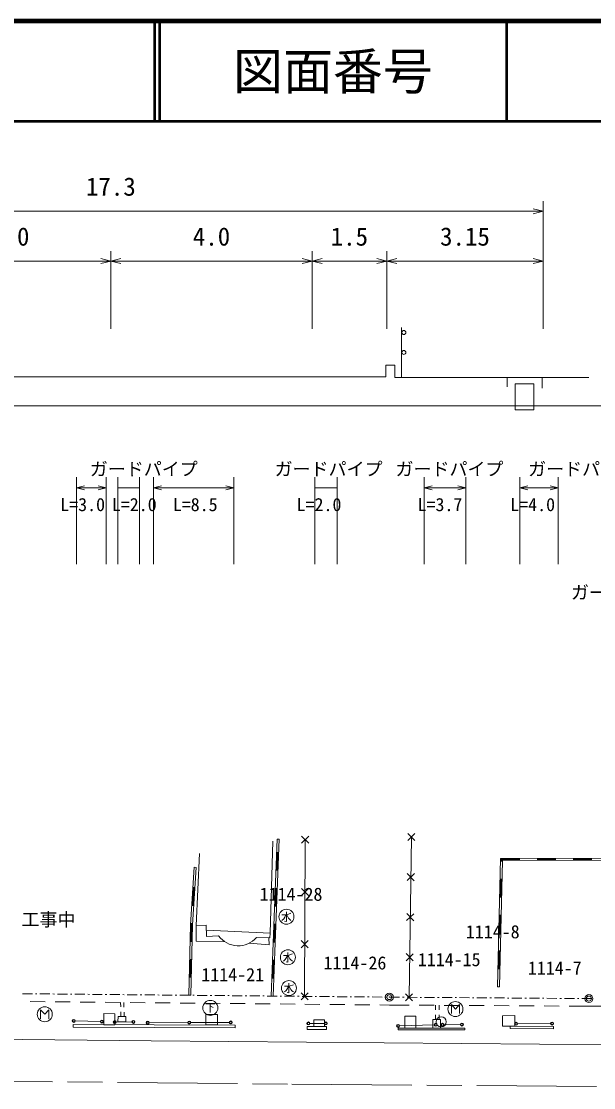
# Model space of a CAD drawing. Units: millimetres, scale not verified. Extents: x 40000 to 680000, y 20000 to 380000.
# Drawn here: x 495432 to 552716, y 273241 to 380000 of the extents above; entities that cross this region are included whole.
import ezdxf
from ezdxf.enums import TextEntityAlignment as Align

# ---------------------------------------------------------------- set-up
doc = ezdxf.new("R2010")
doc.units = ezdxf.units.MM
doc.header["$LTSCALE"] = 1000
doc.header["$PDMODE"] = 32
doc.header["$PDSIZE"] = 500
doc.linetypes.add('CHAIN', pattern=[18.5, 12, -1.5, 3.5, -1.5])
for name, color, linetype, lineweight in [('M-BGD', 7, 'Continuous', 13), ('M-BGD-EXST', 7, 'Continuous', 13), ('M-BMK', 2, 'CHAIN', 13), ('M-BMK-OTRS', 5, 'Continuous', 13), ('M-BMK-ROW', 30, 'Continuous', 13), ('M-STR-HTXT', 7, 'Continuous', 13), ('M-TTL', 2, 'Continuous', 140), ('M-TTL-LINE', 7, 'Continuous', 50)]:
    doc.layers.add(name, color=color, linetype=linetype, lineweight=lineweight)
doc.layers.add('M-BMK-HTXT', color=7, linetype='Continuous')
doc.layers.add('M-TTL-TXT', color=7, linetype='Continuous')
doc.styles.add('ＭＳ ゴシック', font='')
doc.styles.get('ＭＳ ゴシック').set_extended_font_data('MS Gothic')

msp = doc.modelspace()

# ---------------------------------------------------------------- linework, layer by layer
at = {"layer": 'M-BGD'}
for p, q in [((547673, 349211), (547673, 361991)), ((461112, 360991), (547673, 360991)), ((547673, 360991), (546673, 361241)), ((547673, 360991), (546673, 360741)), ((504397, 349211), (504397, 356991)), ((524529, 349211), (524529, 356991)), ((532001, 349211), (532001, 356991)), ((484352, 355991), (504397, 355991)), ((504397, 355991), (503397, 356241)), ((504397, 355991), (503397, 355741)), ((504397, 355991), (505397, 356241)), ((504397, 355991), (524529, 355991)), ((504397, 355991), (505397, 355741)), ((524529, 355991), (523529, 356241)), ((524529, 355991), (523529, 355741)), ((524529, 355991), (525529, 356241)), ((524529, 355991), (532001, 355991)), ((524529, 355991), (525529, 355741)), ((532001, 355991), (531001, 356241)), ((532001, 355991), (531001, 355741)), ((532001, 355991), (533001, 356241)), ((532001, 355991), (547673, 355991)), ((532001, 355991), (533001, 355741)), ((547673, 355991), (546673, 356241)), ((547673, 355991), (546673, 355741)), ((533466, 344346), (533466, 349346)), ((544055, 344346), (544055, 343412)), ((547572, 344346), (547572, 343280)), ((520325, 288694), (520593, 297928)), ((520649, 287753), (521049, 298112)), ((520849, 287744), (521248, 298105)), ((521049, 298112), (521248, 298105)), ((523484, 297709), (524194, 298413)), ((523487, 298416), (524191, 297706)), ((523780, 282383), (523839, 298061)), ((534829, 298681), (534112, 297984)), ((534819, 297974), (534122, 298691)), ((534470, 298333), (534235, 282289)), ((520969, 295002), (521038, 296801)), ((521198, 296795), (520998, 296803)), ((521009, 295001), (521078, 296799)), ((521048, 294999), (521118, 296798)), ((521088, 294998), (521158, 296796)), ((543105, 283330), (543380, 296200)), ((543305, 283326), (543576, 296000)), ((543375, 295927), (543574, 295923)), ((543380, 296200), (553844, 296205)), ((543415, 295926), (543420, 296160)), ((545299, 296161), (543420, 296160)), ((543459, 296120), (543455, 295925)), ((543459, 296120), (545299, 296121)), ((543495, 295924), (543498, 296080)), ((545299, 296081), (543498, 296080)), ((543537, 296040), (543535, 295924)), ((543537, 296040), (545299, 296041)), ((543576, 296000), (553660, 296005)), ((545299, 296201), (545299, 296001)), ((547099, 296202), (547099, 296002)), ((547099, 296162), (548899, 296163)), ((547099, 296122), (548899, 296123)), ((547099, 296082), (548899, 296083)), ((547099, 296042), (548899, 296043)), ((548899, 296003), (548899, 296203)), ((550699, 296204), (550699, 296004)), ((550699, 296164), (552499, 296165)), ((550699, 296124), (552499, 296125)), ((550699, 296084), (552499, 296085)), ((550699, 296044), (552499, 296045)), ((552499, 296005), (552499, 296205)), ((512380, 289555), (512735, 295306)), ((512579, 289546), (512935, 295294)), ((512735, 295306), (512935, 295294)), ((520929, 295004), (521128, 294996)), ((534770, 294670), (534053, 293973)), ((534760, 293963), (534063, 294680)), ((543536, 294123), (543336, 294127)), ((543337, 292327), (543376, 294127)), ((543377, 292326), (543416, 294126)), ((543417, 292325), (543456, 294125)), ((543457, 292324), (543496, 294124)), ((512539, 291490), (512651, 293287)), ((512579, 291488), (512690, 293285)), ((512810, 293277), (512611, 293289)), ((512619, 291486), (512730, 293282)), ((512659, 291483), (512770, 293280)), ((520830, 291405), (520899, 293204)), ((521059, 293198), (520859, 293205)), ((520870, 291403), (520939, 293202)), ((520910, 291402), (520979, 293201)), ((520950, 291400), (521019, 293199)), ((523465, 292483), (524174, 293187)), ((523467, 293190), (524172, 292480)), ((512500, 291493), (512699, 291481)), ((543297, 292328), (543497, 292324)), ((520790, 291407), (520990, 291399)), ((534711, 290659), (533994, 289962)), ((534701, 289952), (534004, 290669)), ((543459, 290524), (543259, 290528)), ((543260, 288728), (543299, 290527)), ((543300, 288727), (543339, 290527)), ((543340, 288726), (543379, 290526)), ((543380, 288725), (543419, 290525)), ((512204, 282491), (512380, 289555)), ((512378, 287889), (512420, 289553)), ((512388, 289696), (512588, 289684)), ((512403, 282486), (512579, 289546)), ((512460, 289551), (512418, 287888)), ((512428, 289694), (512420, 289553)), ((512458, 287887), (512500, 289550)), ((512460, 289551), (512468, 289691)), ((512540, 289548), (512498, 287886)), ((512508, 289689), (512500, 289550)), ((512540, 289548), (512548, 289686)), ((520691, 287808), (520760, 289606)), ((520920, 289600), (520720, 289608)), ((520731, 287806), (520800, 289605)), ((520771, 287805), (520840, 289603)), ((520811, 287803), (520880, 289602)), ((543220, 288729), (543420, 288724)), ((512338, 287890), (512538, 287885)), ((520422, 282414), (520649, 287753)), ((520622, 282406), (520849, 287744)), ((520651, 287809), (520851, 287802)), ((523445, 287256), (524155, 287961)), ((523448, 287964), (524152, 287254)), ((534652, 286648), (533935, 285951)), ((534642, 285941), (533945, 286658)), ((543382, 286925), (543182, 286929)), ((543183, 285129), (543222, 286928)), ((543223, 285128), (543262, 286927)), ((543263, 285127), (543302, 286926)), ((543303, 285126), (543342, 286926)), ((512288, 284290), (512333, 286089)), ((512493, 286085), (512293, 286090)), ((512328, 284289), (512373, 286088)), ((512368, 284288), (512413, 286087)), ((512408, 284287), (512453, 286086)), ((520538, 284211), (520615, 286009)), ((520775, 286002), (520575, 286011)), ((520578, 284209), (520655, 286007)), ((520618, 284207), (520695, 286006)), ((520658, 284206), (520735, 286004)), ((543143, 285129), (543343, 285125)), ((512248, 284291), (512448, 284286)), ((520498, 284212), (520698, 284204)), ((543105, 283330), (543305, 283326)), ((496325, 281858), (497825, 281844)), ((512204, 282491), (512403, 282486)), ((520422, 282414), (520622, 282406)), ((523425, 282030), (524135, 282735)), ((523428, 282737), (524133, 282028)), ((534593, 282637), (533876, 281940)), ((534583, 281930), (533886, 282647)), ((498825, 281834), (500325, 281820)), ((501324, 281810), (502824, 281796)), ((503824, 281786), (505324, 281772)), ((505373, 281772), (505378, 281320)), ((505382, 280820), (505387, 280368)), ((505699, 281769), (505705, 281317)), ((505713, 280817), (505719, 280365)), ((506324, 281763), (507824, 281748)), ((508824, 281739), (510324, 281725)), ((511324, 281715), (512824, 281701)), ((513824, 281691), (515324, 281677)), ((516324, 281667), (517824, 281653)), ((518824, 281644), (520324, 281629)), ((521324, 281620), (522824, 281605)), ((523823, 281596), (525323, 281582)), ((526323, 281572), (527823, 281558)), ((528823, 281548), (530323, 281534)), ((531323, 281524), (532271, 281515)), ((532271, 281515), (534266, 281503)), ((535266, 281498), (536766, 281489)), ((536881, 281488), (536883, 281025)), ((537241, 281486), (537243, 281024)), ((537766, 281483), (539266, 281474)), ((540266, 281468), (541766, 281459)), ((542766, 281453), (544266, 281444)), ((545266, 281438), (546766, 281429)), ((547766, 281423), (549266, 281415)), ((550266, 281409), (552262, 281397)), ((552262, 281397), (554087, 281389)), ((500824, 279921), (503339, 279856)), ((504937, 279802), (506503, 279825)), ((508231, 279746), (512088, 279756)), ((512388, 279757), (516246, 279768)), ((536886, 280525), (536888, 280063)), ((537246, 280524), (537248, 280063)), ((524312, 279676), (525750, 279682)), ((533293, 279436), (536759, 279543)), ((537747, 279535), (539381, 279555)), ((545104, 279642), (548404, 279664))]:
    msp.add_line(p, q, dxfattribs=at)
for points in [[(456639, 344505), (476127, 344505), (476127, 345734), (477051, 345734), (477051, 344415), (531922, 344415), (531922, 345564), (532801, 345564), (532801, 344346), (552227, 344346)], [(513264, 296677), (512932, 289473), (513947, 289501), (513952, 288379), (515182, 288428)], [(512932, 289473), (512924, 287922), (515834, 287827)], [(518978, 288272), (520320, 288256), (520325, 288694), (513950, 288994)], [(518228, 287701), (520223, 287543), (520192, 288257)]]:
    msp.add_lwpolyline(points, dxfattribs=at)
for points in [[(544851, 343709), (546727, 343709), (546727, 341099), (544851, 341099)], [(503680, 279548), (504786, 279545), (504790, 280648), (503683, 280651)], [(505103, 279851), (505899, 279845), (505904, 280364), (505108, 280371)], [(513884, 279519), (515052, 279516), (515055, 280554), (513887, 280557)], [(524711, 279366), (525780, 279366), (525780, 280041), (524711, 280041)], [(533831, 279183), (534932, 279183), (534932, 280416), (533831, 280416)], [(536621, 279183), (537376, 279183), (537376, 280063), (536621, 280063)], [(544815, 279398), (543597, 279392), (543592, 280449), (544810, 280455)], [(500627, 279557), (516844, 279510), (516843, 279246), (500626, 279292)], [(524046, 279366), (525978, 279366), (525978, 279054), (524046, 279054)], [(539806, 279017), (533159, 279017), (533159, 279183), (539806, 279183)], [(544356, 279400), (548708, 279380), (548707, 279141), (544355, 279161)]]:
    msp.add_lwpolyline(points, close=True, dxfattribs=at)
for centre, radius in [((533716, 348846), 200), ((533716, 346846), 200), ((500674, 279925), 150), ((500674, 279925), 120), ((500674, 279925), 100), ((503489, 279852), 150), ((503489, 279852), 120), ((503489, 279852), 100), ((504787, 279800), 150), ((504787, 279800), 120), ((504787, 279800), 100), ((506653, 279827), 150), ((506653, 279827), 120), ((506653, 279827), 100), ((508081, 279745), 150), ((508081, 279745), 120), ((508081, 279745), 100), ((512238, 279757), 150), ((512238, 279757), 120), ((512238, 279757), 100), ((516396, 279768), 150), ((516396, 279768), 120), ((516396, 279768), 100), ((524162, 279675), 150), ((524162, 279675), 120), ((524162, 279675), 100), ((525900, 279682), 150), ((525900, 279682), 120), ((525900, 279682), 100), ((537449, 279833), 500), ((544954, 279642), 150), ((544954, 279642), 120), ((544954, 279642), 100), ((548554, 279665), 150), ((548554, 279665), 120), ((548554, 279665), 100), ((533143, 279432), 150), ((533143, 279432), 120), ((533143, 279432), 100), ((536909, 279547), 150), ((536909, 279547), 120), ((536909, 279547), 100), ((537597, 279533), 150), ((537597, 279533), 120), ((537597, 279533), 100), ((539531, 279556), 150), ((539531, 279556), 120), ((539531, 279556), 100)]:
    msp.add_circle(centre, radius, dxfattribs=at)
msp.add_arc((517144, 289904), 2455, 216.97141, 318.34581, dxfattribs=at)
at = {"layer": 'M-BGD-EXST'}
for p, q in [((521520, 290549), (521895, 290549)), ((521895, 290549), (521820, 290324)), ((521970, 290849), (521970, 289874)), ((522420, 290699), (522008, 290549)), ((522008, 290549), (522158, 290211)), ((521708, 290136), (521520, 289986)), ((521820, 290324), (521708, 290136)), ((521970, 289874), (521783, 289911)), ((522158, 290211), (522270, 290099)), ((522270, 290099), (522420, 289986)), ((521660, 286483), (522035, 286483)), ((521960, 286258), (521848, 286070)), ((522035, 286483), (521960, 286258)), ((522110, 286783), (522110, 285808)), ((522560, 286633), (522148, 286483)), ((522148, 286483), (522298, 286145)), ((522298, 286145), (522410, 286033)), ((521848, 286070), (521660, 285920)), ((522110, 285808), (521923, 285845)), ((522410, 286033), (522560, 285920)), ((521765, 283398), (522140, 283398)), ((521953, 282986), (521765, 282836)), ((522065, 283173), (521953, 282986)), ((522140, 283398), (522065, 283173)), ((522215, 283698), (522215, 282723)), ((522665, 283548), (522253, 283398)), ((522253, 283398), (522403, 283061)), ((522403, 283061), (522515, 282948)), ((522515, 282948), (522665, 282836)), ((522215, 282723), (522028, 282761)), ((497367, 280143), (497367, 281043)), ((497367, 281043), (497780, 280593)), ((497780, 280593), (498192, 281043)), ((498192, 281043), (498192, 280143)), ((513898, 281644), (514798, 281644)), ((514348, 281644), (514348, 280782)), ((514348, 281419), (514648, 281269)), ((538470, 280658), (538470, 281558)), ((538470, 281558), (538882, 281108)), ((538882, 281108), (539295, 281558)), ((539295, 281558), (539295, 280658))]:
    msp.add_line(p, q, dxfattribs=at)
for centre in [(521970, 290361), (522110, 286295), (522215, 283211), (514348, 281232), (538882, 281108), (497780, 280593)]:
    msp.add_circle(centre, 750, dxfattribs=at)
at = {"layer": 'M-BMK'}
msp.add_lwpolyline([(68092, 277442), (118304, 277128), (167815, 277129), (224911, 276665), (268009, 276187), (324564, 275693), (368056, 275272), (420719, 274641), (468060, 274148), (522514, 273594), (568402, 273241)], dxfattribs=at)
at = {"layer": 'M-BMK-OTRS'}
msp.add_line((508424, 277921), (568426, 277421), dxfattribs=at)
msp.add_lwpolyline([(379112, 279099), (463449, 278411), (508424, 277921)], dxfattribs=at)
at = {"layer": 'M-BMK-ROW'}
for p, q in [((495539, 282648), (496539, 282639)), ((496839, 282636), (496989, 282635)), ((497289, 282632), (498289, 282622)), ((498589, 282620), (498739, 282618)), ((499039, 282615), (500039, 282606)), ((500339, 282603), (500489, 282602)), ((500789, 282599), (501789, 282589)), ((502089, 282587), (502239, 282585)), ((502539, 282582), (503539, 282573)), ((503839, 282570), (503989, 282569)), ((504289, 282566), (505289, 282557)), ((505589, 282554), (505739, 282552)), ((506039, 282549), (507039, 282540)), ((507339, 282537), (507489, 282536)), ((507789, 282533), (508788, 282524)), ((509088, 282521), (509238, 282519)), ((509538, 282517), (510538, 282507)), ((510838, 282504), (510988, 282503)), ((511288, 282500), (512288, 282491)), ((512588, 282488), (512738, 282486)), ((513038, 282484), (514038, 282474)), ((514338, 282471), (514488, 282470)), ((514788, 282467), (515788, 282458)), ((516088, 282455), (516238, 282453)), ((516538, 282451), (517538, 282441)), ((517838, 282438), (517988, 282437)), ((518288, 282434), (519288, 282425)), ((519588, 282422), (519738, 282421)), ((520038, 282418), (521038, 282408)), ((521338, 282405), (521488, 282404)), ((521788, 282401), (522788, 282392)), ((523088, 282389), (523238, 282388)), ((523538, 282385), (524538, 282375)), ((524838, 282373), (524988, 282371)), ((525288, 282368), (526288, 282359)), ((526588, 282356), (526738, 282355)), ((527038, 282352), (528038, 282342)), ((528338, 282340), (528488, 282338)), ((528788, 282335), (529788, 282326)), ((530088, 282323), (530238, 282322)), ((530538, 282319), (531537, 282310)), ((531837, 282307), (531987, 282305)), ((532287, 282303), (533287, 282295)), ((533587, 282293), (533737, 282292)), ((534037, 282290), (535037, 282283)), ((535337, 282281), (535487, 282280)), ((535787, 282278), (536787, 282270)), ((537087, 282268), (537237, 282267)), ((537537, 282265), (538537, 282258)), ((538837, 282256), (538987, 282255)), ((539287, 282253), (540287, 282246)), ((540587, 282243), (540737, 282242)), ((541037, 282240), (542037, 282233)), ((542337, 282231), (542487, 282230)), ((542787, 282228), (543787, 282221)), ((544087, 282218), (544237, 282217)), ((544537, 282215), (545537, 282208)), ((545837, 282206), (545987, 282205)), ((546287, 282203), (547287, 282196)), ((547587, 282194), (547737, 282193)), ((548037, 282190), (549037, 282183)), ((549337, 282181), (549487, 282180)), ((549787, 282178), (550787, 282171)), ((551087, 282169), (551237, 282168)), ((551537, 282165), (552242, 282160)), ((552242, 282160), (552537, 282158))]:
    msp.add_line(p, q, dxfattribs=at)
for centre in [(532263, 282303), (552242, 282160)]:
    msp.add_circle(centre, 400, dxfattribs=at)
for p in [(532263, 282303), (552242, 282160)]:
    msp.add_point(p, dxfattribs=at)
at = {"layer": 'M-STR-HTXT'}
for p, q in [((338363, 341497), (554982, 341497)), ((500960, 334354), (500960, 325642)), ((503931, 334354), (503931, 325642)), ((505088, 334354), (505088, 325642)), ((507243, 334354), (507243, 325642)), ((508663, 334354), (508663, 325642)), ((516707, 334354), (516707, 325642)), ((524804, 334354), (524804, 325642)), ((527039, 334354), (527039, 325642)), ((535767, 334354), (535767, 325642)), ((539920, 334354), (539920, 325642)), ((545336, 334354), (545336, 325642)), ((549148, 334354), (549148, 325642)), ((500960, 333303), (501760, 333503)), ((500960, 333303), (503931, 333303)), ((500960, 333303), (501760, 333103)), ((503931, 333303), (503131, 333503)), ((503931, 333303), (503131, 333103)), ((505088, 333303), (507243, 333303)), ((508663, 333303), (509463, 333503)), ((508663, 333303), (516707, 333303)), ((508663, 333303), (509463, 333103)), ((516707, 333303), (515907, 333503)), ((516707, 333303), (515907, 333103)), ((524804, 333303), (527039, 333303)), ((535767, 333303), (536567, 333503)), ((535767, 333303), (539920, 333303)), ((535767, 333303), (536567, 333103)), ((539920, 333303), (539120, 333503)), ((539920, 333303), (539120, 333103)), ((545336, 333303), (546136, 333503)), ((545336, 333303), (549148, 333303)), ((545336, 333303), (546136, 333103)), ((549148, 333303), (548348, 333503)), ((549148, 333303), (548348, 333103))]:
    msp.add_line(p, q, dxfattribs=at)
at = {"layer": 'M-TTL'}
msp.add_line((680000, 380000), (40000, 380000), dxfattribs=at)
at = {"layer": 'M-TTL-LINE'}
for p, q in [((508747, 380000), (508747, 370000)), ((509247, 380000), (509247, 370000)), ((543997, 380000), (543997, 370000)), ((40000, 370000), (680000, 370000))]:
    msp.add_line(p, q, dxfattribs=at)

# ---------------------------------------------------------------- texts
at = {"layer": 'M-BGD', "style": 'ＭＳ ゴシック'}
for s, height, p in [('17.3', 1833, (504393, 361991)), ('4.0', 1833, (494374, 356991)), ('4.0', 1833, (514463, 356991)), ('1.5', 1833, (528265, 356991)), ('3.15', 1833, (539837, 356991)), ('工事中', 1320, (498151, 289020))]:
    msp.add_text(s, height=height, dxfattribs=at).set_placement(p, align=Align.BOTTOM_CENTER)
at = {"layer": 'M-BMK-HTXT', "style": 'ＭＳ ゴシック'}
for s, p in [('1114-28', (522426, 291553)), ('1114-8', (542611, 287797)), ('1114-26', (528823, 284678)), ('1114-15', (538256, 285009)), ('1114-21', (516586, 283505)), ('1114-7', (548819, 284167))]:
    msp.add_text(s, height=1320, dxfattribs=at).set_placement(p, align=Align.BOTTOM_CENTER)
at = {"layer": 'M-STR-HTXT', "style": 'ＭＳ ゴシック'}
for s, p in [('ガードパイプ', (507688, 334124)), ('ガードパイプ', (526181, 334124)), ('ガードパイプ', (538285, 334124)), ('ガードパイプ', (551558, 334124)), ('L=3.0', (501565, 330566)), ('L=2.0', (506733, 330566)), ('L=8.5', (512832, 330566)), ('L=2.0', (525225, 330566)), ('L=3.7', (537330, 330566)), ('L=4.0', (546607, 330566)), ('ガードパイプ', (555841, 321769))]:
    msp.add_text(s, height=1320, dxfattribs=at).set_placement(p, align=Align.BOTTOM_CENTER)
at = {"layer": 'M-TTL-TXT', "style": 'ＭＳ ゴシック'}
msp.add_text('図面番号', height=3666, dxfattribs=at).set_placement((526622, 375000), align=Align.MIDDLE_CENTER)

doc.saveas('drawing.dxf')
